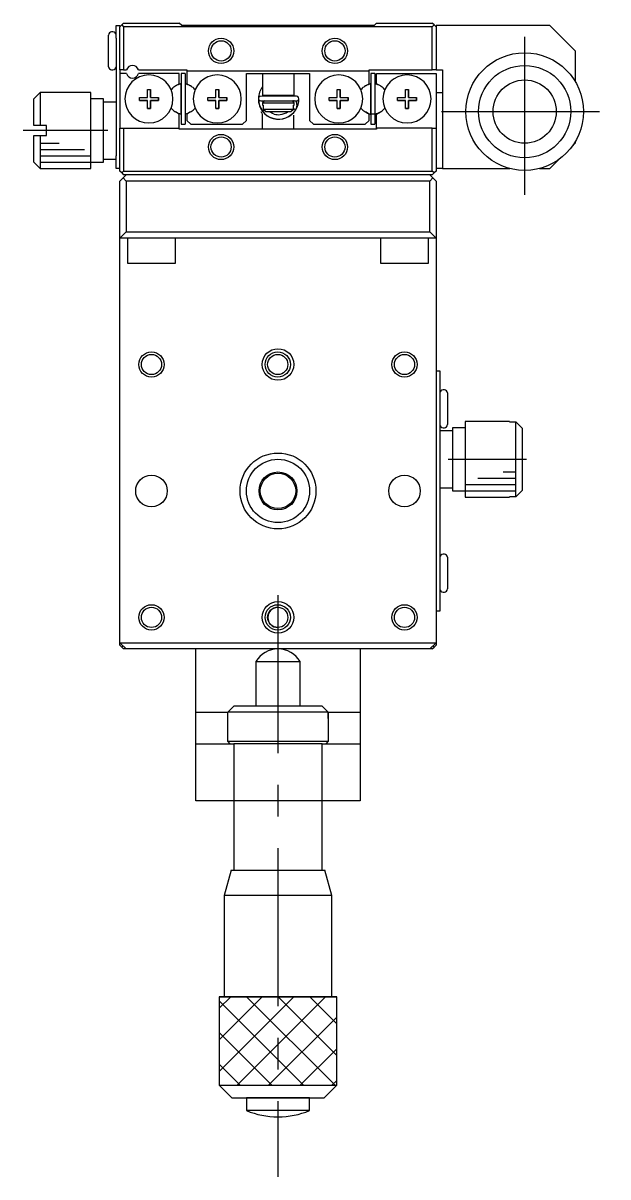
# Model space of a CAD drawing. Extents: x -81 to 365, y 18 to 340.
# Drawn here: x 109.6 to 155.8, y 248.4 to 339.7 of the extents above; entities that cross this region are included whole.
import ezdxf

# ---------------------------------------------------------------- set-up
doc = ezdxf.new("R2010")
doc.units = 0
doc.header["$LTSCALE"] = 10
doc.linetypes.add('CENTER', pattern=[2, 1.25, -0.25, 0.25, -0.25])
doc.linetypes.add('DASHED', pattern=[3.5, 2, -1.5])
doc.layers.get('0').update_dxf_attribs({"linetype": 'CONTINUOUS'})
doc.layers.add('CENTER', color=1, linetype='CENTER')

msp = doc.modelspace()

# ---------------------------------------------------------------- linework, layer by layer
at = {"color": 7, "linetype": 'CONTINUOUS'}
for p, q in [((116.91828, 338.486635), (116.91828, 339.486635)), ((116.91828, 339.486635), (117.21828, 339.486635)), ((117.21828, 339.386635), (117.36828, 339.536635)), ((117.21828, 339.486635), (117.21828, 339.386635)), ((117.51828, 339.686635), (117.36828, 339.536635)), ((117.36828, 339.536635), (117.51828, 339.386635)), ((117.51828, 339.686635), (121.91828, 339.686635)), ((122.11828, 339.486635), (121.91828, 339.686635)), ((137.31828, 339.486635), (122.11828, 339.486635)), ((137.51828, 339.686635), (137.31828, 339.486635)), ((137.51828, 339.686635), (141.91828, 339.686635)), ((142.06828, 339.536635), (141.91828, 339.686635)), ((141.91828, 339.386635), (142.06828, 339.536635)), ((142.06828, 339.536635), (142.21828, 339.386635)), ((142.21828, 339.486635), (142.21828, 335.986635)), ((151.21828, 339.486635), (142.21828, 339.486635)), ((153.21828, 337.486635), (151.21828, 339.486635)), ((116.31828, 336.236635), (116.31828, 338.736635)), ((116.66828, 338.986635), (116.56828, 338.986635)), ((117.21828, 335.986635), (117.21828, 339.386635)), ((117.51828, 339.386635), (117.51828, 335.986635)), ((141.91828, 339.386635), (117.51828, 339.386635)), ((141.91828, 335.986635), (141.91828, 339.386635)), ((116.31828, 337.611635), (116.31828, 338.236635)), ((116.91828, 338.486635), (116.91828, 338.286635)), ((116.91828, 338.286635), (116.91828, 336.686635)), ((116.31828, 337.361635), (116.31828, 337.611635)), ((116.31828, 336.736635), (116.31828, 337.361635)), ((153.21828, 337.486635), (153.21828, 335.057816)), ((116.56828, 335.986635), (116.66828, 335.986635)), ((116.91828, 336.686635), (116.91828, 329.186635)), ((117.21828, 335.986635), (117.21828, 335.686635)), ((117.51828, 335.986635), (117.21828, 335.986635)), ((117.51828, 335.986635), (117.74131, 335.986635)), ((118.695249, 335.986635), (122.51828, 335.986635)), ((122.51828, 335.986635), (122.51828, 335.886635)), ((136.91828, 335.886635), (122.51828, 335.886635)), ((122.51828, 335.886635), (122.51828, 334.8881)), ((136.91828, 335.986635), (141.91828, 335.986635)), ((136.91828, 335.886635), (136.91828, 335.986635)), ((136.91828, 334.8881), (136.91828, 335.886635)), ((142.21828, 335.986635), (141.91828, 335.986635)), ((142.21828, 335.986635), (142.71828, 335.986635)), ((142.71828, 335.986635), (142.71828, 328.186635)), ((117.74131, 335.686635), (117.21828, 335.686635)), ((117.21828, 335.686635), (117.21828, 331.386635)), ((121.91828, 335.686635), (118.695249, 335.686635)), ((121.62303, 334.717638), (121.91828, 334.8881)), ((121.91828, 334.8881), (121.91828, 335.686635)), ((122.068278, 334.867647), (122.068278, 334.936635)), ((122.068278, 332.436635), (122.068278, 334.936635)), ((122.068278, 334.867647), (122.068278, 334.936635)), ((122.068278, 334.867647), (122.068278, 334.936635)), ((122.068278, 334.867647), (122.068278, 334.936635)), ((122.068278, 334.867647), (122.068278, 334.936635)), ((122.068278, 334.867647), (122.068278, 334.936635)), ((122.068278, 334.867647), (122.068278, 334.936635)), ((122.068278, 334.867647), (122.068278, 334.936635)), ((122.068278, 334.867647), (122.068278, 334.936635)), ((122.068278, 334.867647), (122.068278, 334.936635)), ((122.068278, 334.867647), (122.068278, 334.936635)), ((122.068278, 334.867647), (122.068278, 334.936635)), ((122.068278, 334.867647), (122.068278, 334.936635)), ((122.36828, 335.686635), (122.06828, 335.686635)), ((122.06828, 335.686635), (122.06828, 331.686635)), ((122.06828, 335.686635), (122.06828, 334.867647)), ((122.36828, 335.686635), (122.36828, 331.686635)), ((122.51828, 334.8881), (122.81353, 334.717638)), ((127.21828, 335.686635), (132.21828, 335.686635)), ((127.21828, 331.986635), (127.21828, 335.686635)), ((128.48828, 335.686635), (128.48828, 333.986635)), ((130.98828, 333.986635), (130.98828, 335.686635)), ((132.21828, 335.686635), (132.21828, 331.986635)), ((136.62303, 334.717638), (136.91828, 334.8881)), ((137.068278, 334.867647), (137.068278, 334.936635)), ((137.068278, 332.436635), (137.068278, 334.936635)), ((137.068278, 334.867647), (137.068278, 334.936635)), ((137.068278, 334.867647), (137.068278, 334.936635)), ((137.068278, 334.867647), (137.068278, 334.936635)), ((137.068278, 334.867647), (137.068278, 334.936635)), ((137.068278, 334.867647), (137.068278, 334.936635)), ((137.068278, 334.867647), (137.068278, 334.936635)), ((137.068278, 334.867647), (137.068278, 334.936635)), ((137.068278, 334.867647), (137.068278, 334.936635)), ((137.068278, 334.867647), (137.068278, 334.936635)), ((137.068278, 334.867647), (137.068278, 334.936635)), ((137.068278, 334.867647), (137.068278, 334.936635)), ((137.068278, 334.867647), (137.068278, 334.936635)), ((137.36828, 335.686635), (137.06828, 335.686635)), ((137.06828, 335.686635), (137.06828, 331.686635)), ((137.06828, 335.686635), (137.06828, 334.867647)), ((137.36828, 335.686635), (137.36828, 331.686635)), ((137.51828, 335.686635), (142.21828, 335.686635)), ((137.51828, 334.8881), (137.51828, 335.686635)), ((137.81353, 334.717638), (137.51828, 334.8881)), ((142.21828, 335.686635), (142.21828, 331.386635)), ((110.91828, 334.186635), (110.41828, 333.686635)), ((110.91828, 334.186635), (110.91828, 331.586635)), ((114.91828, 334.186635), (110.91828, 334.186635)), ((114.91828, 331.186635), (114.91828, 334.186635)), ((119.39328, 334.436635), (119.64328, 334.436635)), ((119.39328, 333.811635), (119.39328, 334.436635)), ((119.64328, 334.436635), (119.64328, 333.811635)), ((119.64328, 333.811635), (119.64328, 334.436635)), ((124.79328, 334.436635), (125.04328, 334.436635)), ((124.79328, 333.811635), (124.79328, 334.436635)), ((125.04328, 334.436635), (125.04328, 333.811635)), ((125.04328, 333.811635), (125.04328, 334.436635)), ((128.48828, 333.986635), (130.98828, 333.986635)), ((128.48828, 333.986635), (128.566879, 333.908035)), ((130.911123, 333.909478), (130.98828, 333.986635)), ((130.981792, 333.979928), (130.997324, 333.907257)), ((134.39328, 334.436635), (134.64328, 334.436635)), ((134.39328, 333.811635), (134.39328, 334.436635)), ((134.64328, 334.436635), (134.64328, 333.811635)), ((134.64328, 333.811635), (134.64328, 334.436635)), ((139.79328, 334.436635), (140.04328, 334.436635)), ((139.79328, 333.811635), (139.79328, 334.436635)), ((140.04328, 334.436635), (140.04328, 333.811635)), ((140.04328, 333.811635), (140.04328, 334.436635)), ((142.21828, 334.186635), (142.71828, 334.186635)), ((110.41828, 331.586635), (110.41828, 333.686635)), ((115.91828, 333.686635), (114.91828, 333.686635)), ((115.91828, 331.186635), (115.91828, 333.686635)), ((116.91828, 333.436635), (115.91828, 333.436635)), ((118.76828, 333.811635), (119.39328, 333.811635)), ((118.76828, 333.561635), (118.76828, 333.811635)), ((119.39328, 333.561635), (118.76828, 333.561635)), ((118.76828, 333.561635), (119.39328, 333.561635)), ((119.39328, 332.936635), (119.39328, 333.561635)), ((119.64328, 333.811635), (120.26828, 333.811635)), ((119.64328, 333.561635), (119.64328, 332.936635)), ((120.26828, 333.561635), (119.64328, 333.561635)), ((119.64328, 333.561635), (120.26828, 333.561635)), ((119.64328, 332.936635), (119.64328, 333.561635)), ((120.26828, 333.811635), (120.26828, 333.561635)), ((120.26828, 333.561635), (120.26828, 333.811635)), ((124.16828, 333.811635), (124.79328, 333.811635)), ((124.16828, 333.561635), (124.16828, 333.811635)), ((124.79328, 333.561635), (124.16828, 333.561635)), ((124.16828, 333.561635), (124.79328, 333.561635)), ((124.79328, 332.936635), (124.79328, 333.561635)), ((125.04328, 333.811635), (125.66828, 333.811635)), ((125.04328, 333.561635), (125.04328, 332.936635)), ((125.66828, 333.561635), (125.04328, 333.561635)), ((125.04328, 333.561635), (125.66828, 333.561635)), ((125.04328, 332.936635), (125.04328, 333.561635)), ((125.66828, 333.811635), (125.66828, 333.561635)), ((125.66828, 333.561635), (125.66828, 333.811635)), ((128.203653, 333.826152), (128.167802, 333.728071)), ((128.167802, 333.728071), (128.192542, 333.629416)), ((128.181296, 333.485982), (128.218282, 333.294631)), ((128.192542, 333.629416), (128.269814, 333.559976)), ((128.290209, 333.887244), (128.203653, 333.826152)), ((128.269814, 333.559976), (128.373743, 333.538931)), ((128.373743, 333.538931), (128.489104, 333.533502)), ((128.377769, 333.549355), (131.157424, 333.549355)), ((128.661877, 333.560232), (128.48828, 333.386635)), ((128.48828, 333.386635), (130.98828, 333.386635)), ((128.48828, 333.386635), (128.48828, 333.186635)), ((128.48828, 333.186635), (128.53828, 333.186635)), ((128.489104, 333.533502), (128.605226, 333.530154)), ((128.542075, 333.440583), (128.527008, 333.532214)), ((128.536621, 333.907232), (128.541575, 333.933139)), ((128.53828, 333.186635), (128.53828, 332.886635)), ((128.591315, 333.489958), (128.540331, 333.44929)), ((128.605226, 333.530154), (128.630853, 333.529549)), ((130.98828, 333.386635), (130.813462, 333.561452)), ((130.924338, 333.552749), (130.914672, 333.559284)), ((130.91828, 333.909307), (130.91828, 333.916635)), ((130.934388, 333.547056), (130.924338, 333.552749)), ((130.944766, 333.542239), (130.934388, 333.547056)), ((130.93828, 332.886635), (130.93828, 333.186635)), ((130.93828, 333.186635), (130.98828, 333.186635)), ((130.955416, 333.538322), (130.944766, 333.542239)), ((130.966278, 333.535328), (130.955416, 333.538322)), ((130.977295, 333.533272), (130.966278, 333.535328)), ((130.988404, 333.532166), (130.977295, 333.533272)), ((130.98828, 333.186635), (130.98828, 333.386635)), ((130.999547, 333.532016), (130.988404, 333.532166)), ((130.999547, 333.532016), (131.127187, 333.536893)), ((131.127187, 333.536893), (131.230456, 333.547808)), ((131.131141, 333.535047), (131.129952, 333.537076)), ((131.147306, 333.505698), (131.131141, 333.535047)), ((131.161988, 333.475586), (131.147306, 333.505698)), ((131.175153, 333.444784), (131.161988, 333.475586)), ((131.186767, 333.413369), (131.175153, 333.444784)), ((131.283754, 333.86933), (131.17665, 333.899105)), ((131.196801, 333.381418), (131.186767, 333.413369)), ((131.205233, 333.34901), (131.196801, 333.381418)), ((131.212039, 333.316226), (131.205233, 333.34901)), ((131.206862, 333.050181), (131.213311, 333.083035)), ((131.217205, 333.283145), (131.212039, 333.316226)), ((131.213311, 333.083035), (131.218116, 333.116169)), ((131.220717, 333.24985), (131.217205, 333.283145)), ((131.218116, 333.116169), (131.221264, 333.149499)), ((131.222566, 333.216422), (131.220717, 333.24985)), ((131.221264, 333.149499), (131.222749, 333.182944)), ((131.222749, 333.182944), (131.222566, 333.216422)), ((131.230456, 333.547808), (131.319715, 333.599114)), ((131.351904, 333.792123), (131.283754, 333.86933)), ((131.319715, 333.599114), (131.365071, 333.689932)), ((131.365071, 333.689932), (131.351904, 333.792123)), ((133.76828, 333.811635), (134.39328, 333.811635)), ((133.76828, 333.561635), (133.76828, 333.811635)), ((134.39328, 333.561635), (133.76828, 333.561635)), ((133.76828, 333.561635), (134.39328, 333.561635)), ((134.39328, 332.936635), (134.39328, 333.561635)), ((134.64328, 333.811635), (135.26828, 333.811635)), ((134.64328, 333.561635), (134.64328, 332.936635)), ((135.26828, 333.561635), (134.64328, 333.561635)), ((134.64328, 332.936635), (134.64328, 333.561635)), ((134.64328, 333.561635), (135.26828, 333.561635)), ((135.26828, 333.811635), (135.26828, 333.561635)), ((135.26828, 333.561635), (135.26828, 333.811635)), ((139.16828, 333.811635), (139.79328, 333.811635)), ((139.16828, 333.561635), (139.16828, 333.811635)), ((139.79328, 333.561635), (139.16828, 333.561635)), ((139.16828, 333.561635), (139.79328, 333.561635)), ((139.79328, 332.936635), (139.79328, 333.561635)), ((140.04328, 333.811635), (140.66828, 333.811635)), ((140.04328, 333.561635), (140.04328, 332.936635)), ((140.66828, 333.561635), (140.04328, 333.561635)), ((140.04328, 333.561635), (140.66828, 333.561635)), ((140.04328, 332.936635), (140.04328, 333.561635)), ((140.66828, 333.811635), (140.66828, 333.561635)), ((140.66828, 333.561635), (140.66828, 333.811635)), ((119.64328, 332.936635), (119.39328, 332.936635)), ((119.39328, 332.936635), (119.64328, 332.936635)), ((121.91828, 332.485169), (121.62303, 332.655631)), ((121.91828, 331.386635), (121.91828, 332.485169)), ((122.068278, 332.436635), (122.068278, 332.505622)), ((122.068278, 332.436635), (122.068278, 332.505622)), ((122.068278, 332.436635), (122.068278, 332.505622)), ((122.068278, 332.436635), (122.068278, 332.505622)), ((122.068278, 332.436635), (122.068278, 332.505622)), ((122.068278, 332.436635), (122.068278, 332.505622)), ((122.068278, 332.436635), (122.068278, 332.505622)), ((122.068278, 332.436635), (122.068278, 332.505622)), ((122.068278, 332.436635), (122.068278, 332.505622)), ((122.06828, 332.505622), (122.06828, 331.686635)), ((122.81353, 332.655631), (122.51828, 332.485169)), ((122.51828, 332.485169), (122.51828, 331.986635)), ((125.04328, 332.936635), (124.79328, 332.936635)), ((124.79328, 332.936635), (125.04328, 332.936635)), ((128.358297, 332.702024), (128.416892, 332.586558)), ((128.429858, 332.595822), (128.416615, 332.587502)), ((128.42622, 332.586551), (128.422236, 332.580589)), ((128.46828, 332.525388), (128.46828, 331.286635)), ((128.53828, 332.886635), (130.93828, 332.886635)), ((128.53828, 332.886635), (128.74833, 332.686635)), ((128.74833, 332.686635), (130.728229, 332.686635)), ((129.053961, 332.663114), (129.021434, 332.686464)), ((129.146307, 332.604995), (129.053961, 332.663114)), ((129.280226, 332.539095), (129.146307, 332.604995)), ((129.419012, 332.490093), (129.280226, 332.539095)), ((130.728229, 332.686635), (130.93828, 332.886635)), ((130.954488, 332.913836), (130.936591, 332.925304)), ((130.93828, 332.936581), (130.962053, 332.9213)), ((131.11272, 332.828108), (130.954488, 332.913836)), ((130.962053, 332.9213), (130.972457, 332.914728)), ((130.96828, 331.286635), (130.96828, 332.406425)), ((130.972457, 332.914728), (130.982851, 332.908231)), ((130.982851, 332.908231), (130.993184, 332.901841)), ((130.993184, 332.901841), (131.003406, 332.895589)), ((131.003406, 332.895589), (131.013466, 332.889507)), ((131.013466, 332.889507), (131.023314, 332.883624)), ((131.023314, 332.883624), (131.032901, 332.87797)), ((131.032901, 332.87797), (131.04218, 332.872572)), ((131.04218, 332.872572), (131.051105, 332.867457)), ((131.051105, 332.867457), (131.059632, 332.862651)), ((131.059632, 332.862651), (131.067719, 332.858177)), ((131.067719, 332.858177), (131.075326, 332.854058)), ((131.075326, 332.854058), (131.082415, 332.850313)), ((131.082415, 332.850313), (131.088951, 332.846962)), ((131.088951, 332.846962), (131.094901, 332.844021)), ((131.094901, 332.844021), (131.100237, 332.841504)), ((131.100237, 332.841504), (131.103457, 332.84006)), ((131.103457, 332.84006), (131.106382, 332.838816)), ((131.106382, 332.838816), (131.109004, 332.837775)), ((131.109004, 332.837775), (131.111319, 332.836938)), ((131.111319, 332.836938), (131.113321, 332.836308)), ((131.113321, 332.836308), (131.115006, 332.835886)), ((131.115006, 332.835886), (131.116369, 332.835672)), ((131.116369, 332.835672), (131.117409, 332.835668)), ((131.117409, 332.835668), (131.118446, 332.836173)), ((131.118446, 332.836173), (131.134797, 332.863377)), ((131.134797, 332.863377), (131.150642, 332.892893)), ((131.150642, 332.892893), (131.164997, 332.923158)), ((131.164997, 332.923158), (131.177826, 332.954096)), ((131.177826, 332.954096), (131.189098, 332.985632)), ((131.189098, 332.985632), (131.198785, 333.017686)), ((131.198785, 333.017686), (131.206862, 333.050181)), ((134.64328, 332.936635), (134.39328, 332.936635)), ((134.39328, 332.936635), (134.64328, 332.936635)), ((136.91828, 332.485169), (136.62303, 332.655631)), ((136.91828, 331.986635), (136.91828, 332.485169)), ((137.068278, 332.436635), (137.068278, 332.505622)), ((137.068278, 332.436635), (137.068278, 332.505622)), ((137.06828, 332.505622), (137.06828, 331.686635)), ((137.51828, 332.485169), (137.81353, 332.655631)), ((137.51828, 331.386635), (137.51828, 332.485169)), ((140.04328, 332.936635), (139.79328, 332.936635)), ((139.79328, 332.936635), (140.04328, 332.936635)), ((110.91828, 331.586635), (110.41828, 331.586635)), ((111.41828, 331.586635), (110.91828, 331.586635)), ((111.41828, 330.786635), (111.41828, 331.586635)), ((117.21828, 327.986635), (117.21828, 331.386635)), ((117.21828, 331.386635), (117.51828, 331.386635)), ((117.51828, 331.386635), (117.51828, 327.986635)), ((117.51828, 331.386635), (121.91828, 331.386635)), ((121.91828, 331.286635), (121.91828, 331.386635)), ((128.91828, 331.286635), (121.91828, 331.286635)), ((122.06828, 331.686635), (122.36828, 331.686635)), ((122.51828, 331.986635), (122.81828, 331.686635)), ((122.81828, 331.686635), (126.91828, 331.686635)), ((126.91828, 331.686635), (127.21828, 331.986635)), ((130.51828, 331.286635), (128.91828, 331.286635)), ((137.51828, 331.286635), (130.51828, 331.286635)), ((132.21828, 331.986635), (132.51828, 331.686635)), ((132.51828, 331.686635), (136.61828, 331.686635)), ((136.61828, 331.686635), (136.91828, 331.986635)), ((137.06828, 331.686635), (137.36828, 331.686635)), ((137.51828, 331.386635), (137.51828, 331.286635)), ((141.91828, 331.386635), (137.51828, 331.386635)), ((141.91828, 327.986635), (141.91828, 331.386635)), ((141.91828, 331.386635), (142.21828, 331.386635)), ((142.21828, 331.386635), (142.21828, 327.986635)), ((110.41828, 328.686635), (110.41828, 330.786635)), ((110.41828, 330.786635), (110.91828, 330.786635)), ((110.91828, 330.786635), (110.91828, 328.186635)), ((110.91828, 330.786635), (111.41828, 330.786635)), ((114.91828, 328.186635), (114.91828, 331.186635)), ((115.91828, 328.686635), (115.91828, 331.186635)), ((152.967028, 329.935383), (153.21828, 330.186635)), ((153.21828, 330.315453), (153.21828, 330.186635)), ((110.41828, 328.686635), (110.91828, 328.186635)), ((114.91828, 328.686635), (115.91828, 328.686635)), ((115.91828, 328.936635), (116.91828, 328.936635)), ((116.91828, 328.186635), (116.91828, 329.186635)), ((151.21828, 328.186635), (151.969531, 328.937886)), ((110.91828, 328.186635), (114.91828, 328.186635)), ((117.21828, 328.186635), (116.91828, 328.186635)), ((117.36828, 327.836635), (117.21828, 327.986635)), ((117.51828, 327.986635), (117.36828, 327.836635)), ((117.36828, 327.836635), (117.51828, 327.686635)), ((117.46828, 327.436635), (117.71828, 327.686635)), ((117.51828, 327.986635), (141.91828, 327.986635)), ((141.91828, 327.686635), (117.51828, 327.686635)), ((141.71828, 327.686635), (141.96828, 327.436635)), ((142.06828, 327.836635), (141.91828, 327.986635)), ((142.06828, 327.836635), (141.91828, 327.686635)), ((142.21828, 327.986635), (142.06828, 327.836635)), ((142.71828, 328.186635), (142.21828, 328.186635)), ((142.71828, 328.186635), (148.046742, 328.186635)), ((150.389817, 328.186635), (151.21828, 328.186635)), ((117.21828, 327.186635), (117.46828, 327.436635)), ((117.21828, 322.686635), (117.21828, 327.186635)), ((117.71828, 327.186635), (117.46828, 327.436635)), ((117.71828, 327.186635), (117.71828, 323.186635)), ((141.71828, 327.186635), (117.71828, 327.186635)), ((141.96828, 327.436635), (141.71828, 327.186635)), ((141.71828, 323.186635), (141.71828, 327.186635)), ((141.96828, 327.436635), (142.21828, 327.186635)), ((142.21828, 327.186635), (142.21828, 322.686635)), ((117.21828, 322.686635), (117.71828, 323.186635)), ((117.71828, 323.186635), (141.71828, 323.186635)), ((141.71828, 323.186635), (142.21828, 322.686635)), ((142.21828, 322.686635), (117.21828, 322.686635)), ((117.21828, 290.686635), (117.21828, 322.686635)), ((117.81828, 322.686635), (117.81828, 320.686635)), ((121.61828, 320.686635), (121.61828, 322.686635)), ((137.81828, 322.686635), (137.81828, 320.686635)), ((141.61828, 320.686635), (141.61828, 322.686635)), ((142.21828, 322.686635), (142.21828, 290.686635)), ((117.81828, 320.686635), (121.61828, 320.686635)), ((137.81828, 320.686635), (141.61828, 320.686635)), ((142.21828, 312.186635), (142.51828, 312.186635)), ((142.51828, 312.186635), (142.51828, 311.186635)), ((142.51828, 311.186635), (142.51828, 309.986635)), ((142.86828, 310.686635), (142.76828, 310.686635)), ((143.11828, 310.436635), (143.11828, 307.936635)), ((142.51828, 309.986635), (142.51828, 308.386635)), ((142.51828, 308.386635), (142.51828, 296.986635)), ((142.76828, 307.686635), (142.86828, 307.686635)), ((143.51828, 307.686635), (143.51828, 302.686635)), ((144.51828, 307.686635), (143.51828, 307.686635)), ((143.51828, 307.686635), (143.51828, 302.686635)), ((144.51828, 307.686635), (143.51828, 307.686635)), ((148.01828, 308.186635), (144.51828, 308.186635)), ((144.51828, 308.186635), (144.51828, 305.186713)), ((144.51828, 308.186635), (144.51828, 305.186713)), ((148.01828, 308.186635), (144.51828, 308.186635)), ((148.01828, 308.186635), (148.01828, 308.159848)), ((148.01828, 308.186635), (148.01828, 308.159848)), ((148.01828, 308.186635), (148.01828, 308.159848)), ((148.01828, 308.159848), (148.51828, 308.159848)), ((148.01828, 308.159848), (148.51828, 308.159848)), ((148.51828, 302.213421), (148.51828, 308.159848)), ((148.51828, 308.159848), (149.01828, 307.654427)), ((148.51828, 302.213421), (148.51828, 308.159848)), ((148.51828, 308.159848), (149.01828, 307.654427)), ((149.01828, 307.654427), (149.01828, 302.718842)), ((149.01828, 307.654427), (149.01828, 305.1867)), ((143.51828, 307.436635), (142.51828, 307.436635)), ((144.51828, 305.186713), (144.51828, 302.186635)), ((144.51828, 305.186713), (144.51828, 302.186635)), ((149.01828, 305.1867), (149.01828, 302.718842)), ((142.51828, 302.936635), (143.51828, 302.936635)), ((143.51828, 302.686635), (144.51828, 302.686635)), ((143.51828, 302.686635), (144.51828, 302.686635)), ((144.51828, 302.186635), (148.01828, 302.186635)), ((144.51828, 302.186635), (148.01828, 302.186635)), ((148.51828, 302.213421), (148.01828, 302.213421)), ((148.01828, 302.213421), (148.01828, 302.186635)), ((148.01828, 302.213421), (148.01828, 302.186635)), ((148.51828, 302.213421), (148.01828, 302.213421)), ((148.01828, 302.213421), (148.01828, 302.186635)), ((149.01828, 302.718842), (148.51828, 302.213421)), ((149.01828, 302.718842), (148.51828, 302.213421)), ((142.86828, 297.686635), (142.76828, 297.686635)), ((142.51828, 296.986635), (142.51828, 295.386635)), ((143.11828, 297.436635), (143.11828, 294.936635)), ((142.51828, 295.386635), (142.51828, 294.186635)), ((142.51828, 294.186635), (142.51828, 293.186635)), ((142.76828, 294.686635), (142.86828, 294.686635)), ((142.51828, 293.186635), (142.21828, 293.186635)), ((117.71828, 290.186635), (117.21828, 290.686635)), ((117.21828, 290.686635), (142.21828, 290.686635)), ((117.21828, 290.486635), (117.21828, 290.686635)), ((117.21828, 290.486635), (117.36828, 290.336635)), ((117.46828, 290.436635), (117.36828, 290.336635)), ((117.36828, 290.336635), (117.51828, 290.186635)), ((117.71828, 290.186635), (117.51828, 290.186635)), ((141.71828, 290.186635), (117.71828, 290.186635)), ((123.21828, 285.186635), (123.21828, 290.186635)), ((136.21828, 290.186635), (136.21828, 285.186635)), ((142.21828, 290.686635), (141.71828, 290.186635)), ((141.91828, 290.186635), (141.71828, 290.186635)), ((141.91828, 290.186635), (142.06828, 290.336635)), ((142.06828, 290.336635), (141.96828, 290.436635)), ((142.06828, 290.336635), (142.21828, 290.486635)), ((142.21828, 290.686635), (142.21828, 290.486635)), ((127.96828, 289.186635), (129.71828, 289.186635)), ((127.96828, 289.186635), (127.96828, 285.686635)), ((129.71828, 289.186635), (131.46828, 289.186635)), ((131.46828, 285.686635), (131.46828, 289.186635)), ((125.745287, 285.186635), (126.249792, 285.686635)), ((126.249792, 285.686635), (133.177711, 285.686635)), ((133.177711, 285.686635), (133.682216, 285.186635)), ((133.186768, 285.686635), (133.177711, 285.686635)), ((133.691272, 285.186635), (133.186768, 285.686635)), ((123.21828, 285.186635), (125.745287, 285.186635)), ((123.21828, 282.686635), (123.21828, 285.186635)), ((125.745287, 284.686635), (125.745287, 285.186635)), ((133.682216, 285.186635), (125.745287, 285.186635)), ((133.682216, 285.186635), (133.682216, 284.686635)), ((133.691272, 284.686635), (133.691272, 285.186635)), ((133.691272, 285.186635), (136.21828, 285.186635)), ((136.21828, 285.186635), (136.21828, 282.686635)), ((125.71828, 284.686635), (125.745287, 284.686635)), ((125.71828, 284.686635), (125.71828, 282.886635)), ((133.682216, 284.686635), (133.71828, 284.686635)), ((133.71828, 282.886635), (133.71828, 284.686635)), ((125.71828, 282.886635), (133.71828, 282.886635)), ((125.71828, 282.886635), (125.91828, 282.686635)), ((133.51828, 282.686635), (133.71828, 282.886635)), ((123.21828, 278.186635), (123.21828, 282.686635)), ((123.21828, 282.686635), (126.21828, 282.686635)), ((126.21828, 282.686635), (126.21828, 278.186635)), ((133.21828, 282.686635), (126.21828, 282.686635)), ((133.21828, 278.186635), (133.21828, 282.686635)), ((133.21828, 282.686635), (136.21828, 282.686635)), ((136.21828, 282.686635), (136.21828, 278.186635)), ((126.21828, 278.186635), (123.21828, 278.186635)), ((133.21828, 278.186635), (126.21828, 278.186635)), ((126.21828, 278.186635), (126.21828, 272.686635)), ((136.21828, 278.186635), (133.21828, 278.186635)), ((133.21828, 272.686635), (133.21828, 278.186635)), ((126.01828, 272.686635), (125.46828, 270.686635)), ((126.01828, 272.686635), (129.71828, 272.686635)), ((129.71828, 272.686635), (133.41828, 272.686635)), ((133.96828, 270.686635), (133.41828, 272.686635)), ((133.96828, 270.686635), (125.46828, 270.686635)), ((125.46828, 270.686635), (125.46828, 262.686635)), ((133.96828, 262.686635), (133.96828, 270.686635)), ((125.06828, 262.686635), (134.36828, 262.686635)), ((125.06828, 262.686635), (125.06828, 255.686635)), ((134.36828, 255.686635), (134.36828, 262.686635)), ((125.06828, 255.686635), (129.71828, 255.686635)), ((125.06828, 255.686635), (126.06828, 254.686635)), ((129.71828, 255.686635), (134.36828, 255.686635)), ((133.36828, 254.686635), (134.36828, 255.686635)), ((126.06828, 254.686635), (129.71828, 254.686635)), ((126.06828, 254.686635), (127.21828, 254.686635)), ((127.21828, 254.686635), (132.21828, 254.686635)), ((129.71828, 254.686635), (127.21828, 254.686635)), ((127.21828, 254.686635), (127.21828, 253.686635)), ((129.71828, 254.686635), (133.36828, 254.686635)), ((132.21828, 254.686635), (129.71828, 254.686635)), ((132.21828, 254.686635), (133.36828, 254.686635)), ((132.21828, 253.686635), (132.21828, 254.686635)), ((129.71828, 253.686635), (127.21828, 253.686635)), ((132.21828, 253.686635), (129.71828, 253.686635))]:
    msp.add_line(p, q, dxfattribs=at)
at = {"color": 3, "linetype": 'CONTINUOUS'}
for p, q in [((110.91828, 330.186635), (112.41828, 330.186635)), ((110.91828, 329.686635), (114.41828, 329.686635)), ((110.91828, 329.186635), (114.91828, 329.186635)), ((110.91828, 328.686635), (114.91828, 328.686635)), ((147.51828, 304.186635), (148.51828, 304.186635)), ((144.51828, 303.186635), (148.51828, 303.186635)), ((145.51828, 303.686635), (148.51828, 303.686635)), ((144.51828, 302.686635), (148.51828, 302.686635)), ((125.06828, 261.774925), (125.979989, 262.686635)), ((125.06828, 259.274925), (128.479989, 262.686635)), ((125.06828, 256.774925), (130.979989, 262.686635)), ((125.06828, 262.351806), (131.733451, 255.686635)), ((126.479989, 255.686635), (133.479989, 262.686635)), ((127.233451, 262.686635), (134.233451, 255.686635)), ((129.733451, 262.686635), (134.36828, 258.051806)), ((132.233451, 262.686635), (134.36828, 260.551806)), ((128.979989, 255.686635), (134.36828, 261.074925)), ((125.06828, 259.851806), (129.233451, 255.686635)), ((131.479989, 255.686635), (134.36828, 258.574925)), ((125.06828, 257.351806), (126.733451, 255.686635)), ((133.979989, 255.686635), (134.36828, 256.074925))]:
    msp.add_line(p, q, dxfattribs=at)
at = {"color": 3, "linetype": 'DASHED'}
for p, q in [((134.36828, 262.686635), (125.06828, 262.686635)), ((125.06828, 262.686635), (125.06828, 255.686635)), ((134.36828, 255.686635), (134.36828, 262.686635)), ((125.06828, 255.686635), (134.36828, 255.686635))]:
    msp.add_line(p, q, dxfattribs=at)
at = {"color": 3, "linetype": 'CONTINUOUS'}
for centre, radius in [((125.21828, 337.486635), 1), ((134.21828, 337.486635), 1), ((125.21828, 329.886635), 1), ((134.21828, 329.886635), 1), ((119.71828, 312.686635), 1), ((129.69828, 312.686635), 1), ((139.71828, 312.686635), 1), ((129.71828, 302.686635), 3), ((119.71828, 292.686635), 1), ((129.69828, 292.686635), 1), ((139.71828, 292.686635), 1)]:
    msp.add_circle(centre, radius, dxfattribs=at)
at = {"color": 7, "linetype": 'CONTINUOUS'}
for centre, radius in [((125.21828, 337.486635), 0.8), ((134.21828, 337.486635), 0.8), ((149.21828, 332.686635), 4.65), ((149.21828, 332.686635), 3.65), ((149.21828, 332.686635), 2.5), ((125.21828, 329.886635), 0.8), ((134.21828, 329.886635), 0.8), ((129.71828, 312.686635), 1.25), ((119.71828, 312.686635), 0.8), ((129.69828, 312.686635), 0.8), ((139.71828, 312.686635), 0.8), ((129.71828, 302.686635), 2.5), ((119.71828, 302.686635), 1.25), ((129.71828, 302.686635), 1.5), ((129.71828, 302.686635), 1.4), ((139.71828, 302.686635), 1.25), ((129.71828, 292.686635), 1.25), ((119.71828, 292.686635), 0.8), ((129.69828, 292.686635), 0.8), ((139.71828, 292.686635), 0.8)]:
    msp.add_circle(centre, radius, dxfattribs=at)
for centre, radius, start, end in [((116.56828, 338.736635), 0.25, 90, 180), ((116.66828, 338.736635), 0.25, 0, 90), ((116.56828, 336.236635), 0.25, 180, 270), ((116.66828, 336.236635), 0.25, 270, 0), ((118.21828, 335.836635), 0.5, 17.457603, 162.542397), ((119.51828, 333.686635), 1.9, 180, 90), ((119.51828, 333.686635), 1.9, 90, 180), ((118.21828, 335.836635), 0.5, 197.457603, 342.542397), ((124.91828, 333.686635), 1.9, 180, 90), ((124.91828, 333.686635), 1.9, 90, 180), ((134.51828, 333.686635), 1.9, 180, 90), ((134.51828, 333.686635), 1.9, 90, 180), ((139.91828, 333.686635), 1.9, 180, 90), ((139.91828, 333.686635), 1.9, 90, 180), ((122.31042, 333.595635), 1.32, 135.034999, 141.739912), ((122.218279, 333.686635), 1.1905, 134.999966, 142.456922), ((122.21828, 333.686635), 1.1905, 120, 135), ((122.218279, 333.686635), 1.1905, 97.238411, 120), ((122.218279, 333.686635), 1.1905, 59.999958, 82.761621), ((122.21828, 333.686635), 1.1905, 45, 60), ((122.12614, 333.595635), 1.32, 38.260088, 44.965001), ((122.218279, 333.686635), 1.1905, 37.542976, 44.643568), ((129.769673, 333.685629), 1.601567, 143.152208, 177.922405), ((137.31042, 333.595635), 1.32, 135.034999, 141.739912), ((137.218279, 333.686635), 1.1905, 134.999966, 142.456922), ((137.21828, 333.686635), 1.1905, 120, 135), ((137.218279, 333.686635), 1.1905, 97.238411, 120), ((137.218279, 333.686635), 1.1905, 60, 82.761619), ((137.21828, 333.686635), 1.1905, 45, 60), ((137.12614, 333.595635), 1.32, 38.260088, 44.965001), ((137.218279, 333.686635), 1.1905, 37.542976, 44.643568), ((129.766707, 333.690521), 1.598467, 179.611696, 327.708539), ((129.766723, 333.676876), 1.598393, 180.536816, 328.370163), ((129.89771, 293.914494), 40.005059, 88.16797349, 92.30290495), ((129.757981, 333.682696), 1.608889, 328.356938, 0.616493), ((122.31042, 333.777635), 1.32, 218.260088, 224.965001), ((122.218279, 333.686635), 1.1905, 217.543078, 224.642946), ((122.21828, 333.686635), 1.1905, 225, 240), ((122.218279, 333.686635), 1.1905, 240.000042, 262.761619), ((122.218279, 333.686635), 1.1905, 277.238379, 300), ((122.21828, 333.686635), 1.1905, 300, 315), ((122.218279, 333.686635), 1.1905, 315.000034, 322.457024), ((122.12614, 333.777635), 1.32, 315.034999, 321.739912), ((129.764922, 333.681775), 1.240871, 253.81355567, 275.85509922), ((129.766038, 333.690359), 1.249298, 275.76404859, 306.52931873), ((137.31042, 333.777635), 1.32, 218.260088, 224.965001), ((137.218279, 333.686635), 1.1905, 217.543078, 224.642946), ((137.21828, 333.686635), 1.1905, 225, 240), ((137.218279, 333.686635), 1.1905, 240.000042, 277.238381), ((137.218279, 333.686635), 1.1905, 277.238381, 300), ((137.21828, 333.686635), 1.1905, 300, 315), ((137.218279, 333.686635), 1.1905, 315.000034, 322.457024), ((137.12614, 333.777635), 1.32, 315.034999, 321.739912), ((142.76828, 310.436635), 0.25, 90, 180), ((142.86828, 310.436635), 0.25, 0, 90), ((142.76828, 307.936635), 0.25, 180, 270), ((142.86828, 307.936635), 0.25, 270, 0), ((142.76828, 297.436635), 0.25, 90, 180), ((142.86828, 297.436635), 0.25, 0, 90), ((142.76828, 294.936635), 0.25, 180, 270), ((142.86828, 294.936635), 0.25, 270, 0), ((129.71828, 292.686635), 0.8, 90.721934, 180), ((129.71828, 292.686635), 0.8, 180, 269.277624), ((129.71828, 288.155385), 2.03125, 90, 149.489763), ((129.71828, 288.155385), 2.03125, 30.510237, 90), ((129.71828, 259.686635), 6.5, 247.380135, 270), ((129.71828, 259.686635), 6.5, 270, 292.619865)]:
    msp.add_arc(centre, radius, start, end, dxfattribs=at)
at = {"layer": 'CENTER', "color": 1, "linetype": 'CENTER'}
for p, q in [((149.21828, 326.106635), (149.21828, 339.266635)), ((142.63828, 332.686635), (155.79828, 332.686635)), ((116.26828, 331.186635), (109.56828, 331.186635)), ((143.16828, 305.186635), (149.36828, 305.186635)), ((129.71828, 294.436635), (129.71828, 248.436635))]:
    msp.add_line(p, q, dxfattribs=at)

doc.saveas('drawing.dxf')
